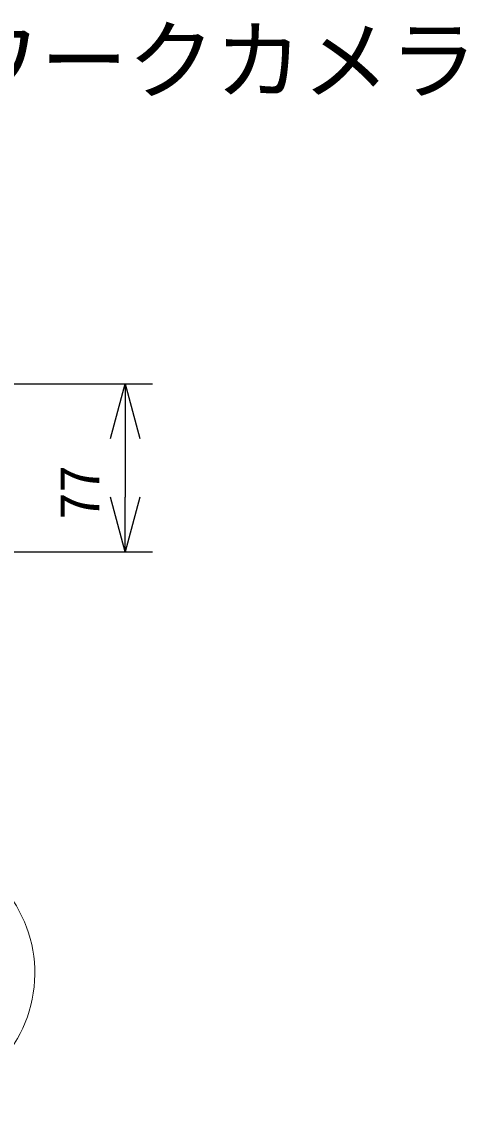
# Model space of a CAD drawing. Units: millimetres, scale not verified. Extents: x -63 to 62, y -56 to 57.
# Drawn here: x -20.68 to -0.31, y 7.21 to 56.74 of the extents above; entities that cross this region are included whole.
import ezdxf
from ezdxf.enums import TextEntityAlignment as Align

# ---------------------------------------------------------------- set-up
doc = ezdxf.new("R2010")
doc.units = ezdxf.units.MM
doc.header["$LTSCALE"] = 0.125
doc.header["$PDMODE"] = 32
doc.header["$PDSIZE"] = 0.025
for name, color, linetype in [('0-0_0', 7, 'Continuous'), ('0-1_DEFPOINTS', 7, 'Continuous'), ('0-2_MOJI1', 7, 'Continuous'), ('0-6_SUNPO', 7, 'Continuous')]:
    doc.layers.add(name, color=color, linetype=linetype)
doc.layers.add('0-5_GAIKEI', color=1, linetype='Continuous', lineweight=18)
doc.styles.add('ＭＳ ゴシック', font='')
doc.styles.get('ＭＳ ゴシック').set_extended_font_data('MS Gothic')

# ---------------------------------------------------------------- blocks, each defined once
blk = doc.blocks.new('_OPEN30')
at = {"layer": '0-0_0'}
blk.add_line((0, 0), (-1, 0), dxfattribs=at)
blk.add_lwpolyline([(-1, 0.26795), (0, 0), (-1, -0.26795)], dxfattribs=at)
blk = doc.blocks.new('D3')
at = {"layer": '0-1_DEFPOINTS'}
for p in [(584.8827, 228.0455), (584.8827, 220.3562), (592.7586, 220.3562)]:
    blk.add_point(p, dxfattribs=at)
at = {"layer": '0-6_SUNPO'}
for p, q in [((585.5077, 228.0455), (594.0086, 228.0455)), ((592.7586, 225.5455), (592.7586, 222.8562)), ((585.5077, 220.3562), (594.0086, 220.3562))]:
    blk.add_line(p, q, dxfattribs=at)
at = {"layer": '0-6_SUNPO', "xscale": 2.5, "yscale": 2.5}
for p, rotation in [((592.7586, 228.0455), 90), ((592.7586, 220.3562), 270)]:
    blk.add_blockref('_OPEN30', p, dxfattribs=dict(at, rotation=rotation))
at = {"layer": '0-6_SUNPO', "style": 'ＭＳ ゴシック'}
blk.add_text('77', height=1.833, rotation=90, dxfattribs=at).set_placement((592.1336, 221.8199), align=Align.BOTTOM_LEFT)

msp = doc.modelspace()

# ---------------------------------------------------------------- linework, layer by layer
at = {"layer": '0-5_GAIKEI', "color": 7}
msp.add_arc((-26.0753, 13.215), 6, 102.0247, 77.96894, dxfattribs=at)

# ---------------------------------------------------------------- block references
at = {"layer": '0-6_SUNPO'}
msp.add_blockref('D3', (-608.6981, -187.8659), dxfattribs=at)

# ---------------------------------------------------------------- texts
at = {"layer": '0-2_MOJI1', "style": 'ＭＳ ゴシック'}
msp.add_text('ネットワークカメラ', height=2.933, dxfattribs=at).set_placement((-35.8287, 52.6333), align=Align.BOTTOM_LEFT)

doc.saveas('drawing.dxf')
